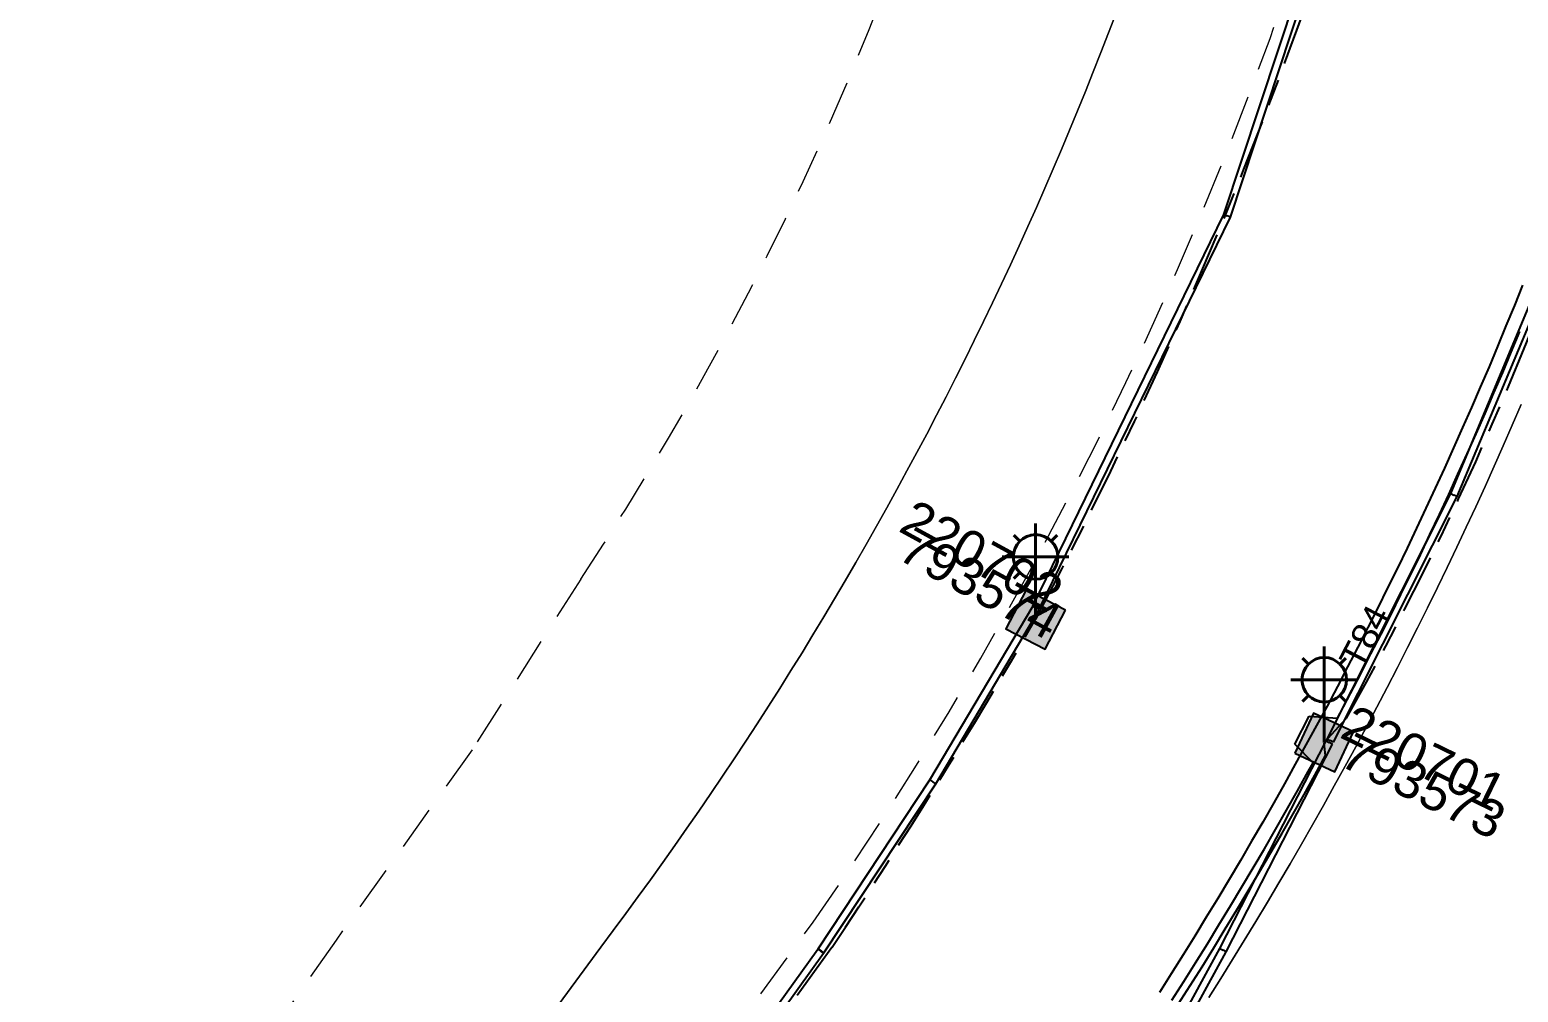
# Model space of a CAD drawing. Header units: metres. Extents: x 302931 to 308644, y 6253878 to 6257414.
# Drawn here: x 307171.6 to 307271.8, y 6254955.3 to 6255020.2 of the extents above; entities that cross this region are included whole.
import ezdxf
from ezdxf.enums import TextEntityAlignment as Align

# ---------------------------------------------------------------- set-up
doc = ezdxf.new("R2010")
doc.units = ezdxf.units.M
doc.linetypes.add('Cable Exist UG', pattern=[8.2, 4, -1.2, 1.8, -1.2])
doc.linetypes.add('Dash', pattern=[5, 3, -2])
doc.layers.get('0').update_dxf_attribs({"color": 6})
for name, color, linetype, lineweight in [('Cadastre Developer_SP_EXT', 9, 'Continuous', 5), ('Cadastre Land Parcels_SP_EXT', 9, 'Continuous', 5), ('Cadastre Roads_SP_EXT', 9, 'Continuous', 5)]:
    doc.layers.add(name, color=color, linetype=linetype, lineweight=lineweight)
for name, color, linetype in [('Duct_SP_EXT', 7, 'Continuous'), ('Equip_SP_SL_EXT', 7, 'Continuous'), ('Mains_HV_EXT', 7, 'Continuous'), ('Mains_LV_EXT', 7, 'Continuous'), ('Mains_SL_EXT', 7, 'Continuous'), ('SupportsUG_SP_LV_SL_EXT', 7, 'Continuous')]:
    doc.layers.add(name, color=color, linetype=linetype)
doc.styles.add('COLUMN_LABEL', font='arial.ttf')
doc.styles.add('iecARIAL', font='arial.ttf', dxfattribs={"height": 2})
doc.styles.add('POLE_LABEL', font='arial.ttf')
doc.styles.get("Standard").update_dxf_attribs({"font": 'arial.ttf'})

# ---------------------------------------------------------------- blocks, each defined once
blk = doc.blocks.new('COLUMN_EXT')
blk.add_hatch(color=256).paths.add_polyline_path([(-1.49, 1.48), (-1.49, -1.49), (1.48, -1.49), (1.48, 1.48)])
blk.add_lwpolyline([(-1.49, -1.49), (1.48, -1.49), (1.48, 1.48), (-1.49, 1.48)], close=True)
for tag, height, style, flags, p in [('ASSET_NUM', 2.5, 'COLUMN_LABEL', 8, (2, 2)), ('STRUCTURE_PLANT_NUMBER', 0.2, 'POLE_LABEL', 9, (1.81, 0.03)), ('STREET_CODE', 0.2, 'COLUMN_LABEL', 9, (1.81, -0.2))]:
    blk.add_attdef(tag, text='', height=height, dxfattribs=dict(style=style, flags=flags)).set_placement(p, align=Align.MIDDLE_LEFT)
at = {"flags": 9}
for tag, p in [('COLUMN_TYPE', (1.81, -0.4)), ('OWNED_BY', (1.81, -0.6)), ('STATE', (1.81, -0.8)), ('USAGE', (1.81, -1)), ('STREETNAME', (1.81, -1.6)), ('SUBURB', (1.81, -1.8)), ('LEGEND', (1.81, -1.2)), ('LOCATION', (1.81, -1.4)), ('NOTES', (1.81, -2))]:
    blk.add_attdef(tag, text='', height=0.2, dxfattribs=at).set_placement(p, align=Align.MIDDLE_LEFT)
at = {"flags": 1}
blk.add_attdef('Z', (1.81, -2.35), '', height=0.2, dxfattribs=at)
blk = doc.blocks.new('SL_LANTERN_EXT')
at = {"lineweight": 40}
for p, q in [((0, 1.97), (0, 6.47)), ((-1.46, 5.68), (-1.06, 5.28)), ((1.46, 5.68), (1.06, 5.28)), ((-2.25, 4.22), (2.25, 4.22)), ((-1.46, 2.76), (-1.06, 3.16)), ((1.46, 2.76), (1.06, 3.16)), ((0, 0), (0, 2.72))]:
    blk.add_line(p, q, dxfattribs=at)
blk.add_circle((0, 4.22), 1.5, dxfattribs=at)
at = {"style": 'iecARIAL', "flags": 8}
blk.add_attdef('ASSET_NUM', (1.5, 1.5), '', height=2.5, dxfattribs=at)
for tag, p, height, flags in [('CONSTRUCTED_VOLTAGE', (0.98, -0.65), 0.2, 9), ('CONTROL_TYPE', (0.98, -0.85), 0.2, 9), ('LANTERN_PURPOSE', (0.98, -1.05), 0.2, 9), ('LNUMBER', (2.18, -3.25), 2.5, 8), ('OPERATING_VOLTAGE', (0.98, -1.65), 0.2, 9), ('ORIENTATION', (0.98, -1.85), 0.2, 9), ('OWNED_BY', (0.98, -2.05), 0.2, 9), ('LANTERN_TYPE', (0.98, -1.25), 0.2, 9), ('NO_PHASES', (0.98, -1.45), 0.2, 9), ('STATE', (0.98, -2.25), 0.2, 9), ('USAGE', (0.98, -2.45), 0.2, 9), ('CEXIST', (0.98, -2.65), 0.2, 9), ('CNEW', (0.98, -2.85), 0.2, 9), ('CNUMBER', (0.98, -3.05), 0.2, 9), ('CREMOVE', (0.98, -3.25), 0.2, 9), ('CREPLACE', (0.98, -3.45), 0.2, 9), ('LKINGHEIGHT', (0.98, -3.65), 0.2, 9), ('LBRACKET', (0.98, -3.85), 0.2, 9), ('LBRACKETVOCAB', (0.98, -4.05), 0.2, 9), ('LCATEGORY', (0.98, -4.25), 0.2, 9), ('LCHARGE1', (0.98, -4.45), 0.2, 9), ('LCHARGE1PERCENT', (0.98, -4.65), 0.2, 9), ('LCHARGE2', (0.98, -4.85), 0.2, 9), ('LCHARGE2PERCENT', (0.98, -5.05), 0.2, 9), ('LCHARGE3', (0.98, -5.25), 0.2, 9), ('LCHARGE3PERCENT', (0.98, -5.45), 0.2, 9), ('LEXIST', (0.98, -5.65), 0.2, 9), ('LLAMP', (0.98, -5.85), 0.2, 9), ('LLAMPVOCAB', (0.98, -6.05), 0.2, 9), ('LMAST', (0.98, -6.25), 0.2, 9), ('LMASTVOCAB', (0.98, -6.45), 0.2, 9), ('LNEW', (0.98, -6.65), 0.2, 9), ('LANTNUMBER', (0.98, -6.85), 0.2, 9), ('LOUTREACH', (0.98, -7.25), 0.2, 9), ('LOUTREACHVOCAB', (0.98, -7.45), 0.2, 9), ('LRATECODE', (0.98, -7.65), 0.2, 9), ('LREMOVE', (0.98, -7.85), 0.2, 9), ('LREPLACE', (0.98, -8.05), 0.2, 9), ('LTYPE', (0.98, -8.25), 0.2, 9), ('LTYPEVOCAB', (0.98, -8.45), 0.2, 9), ('LEGEND', (0.98, -8.65), 0.2, 9), ('LOCATION', (0.98, -8.85), 0.2, 9), ('NOTES', (0.98, -9.05), 0.2, 9), ('STREETNAME', (0.98, -9.25), 0.2, 9), ('SUBURB', (0.98, -9.45), 0.2, 1)]:
    blk.add_attdef(tag, p, '', height=height, dxfattribs=dict(flags=flags))

msp = doc.modelspace()

# ---------------------------------------------------------------- linework, layer by layer
at = {"layer": 'Cadastre Developer_SP_EXT', "linetype": 'Dash'}
msp.add_lwpolyline([(307240.6, 6255065.83, -0.108223), (307208.68, 6254983.16), (307208.68, 6254983.16), (307201.36, 6254971.65), (307192.2, 6254958.83), (307171.57, 6254929.26), (307171.57, 6254929.26), (307176.14, 6254926.23), (307176.14, 6254926.23), (307180.21, 6254922.91), (307184.14, 6254921.47), (307188.58, 6254920.95), (307192.29, 6254921.55), (307196.41, 6254923.55), (307199.68, 6254926.69), (307211.94, 6254943.11), (307224.34, 6254960.04), (307224.34, 6254960.04, 0.129274), (307269.71, 6255084.98)], format="xyb", dxfattribs=at)
at = {"layer": 'Cadastre Land Parcels_SP_EXT', "linetype": 'Continuous'}
for points in [[(307183.14, 6254921.76), (307210.02, 6254958.35), (307210.87, 6254959.48), (307211.71, 6254960.62), (307212.55, 6254961.76), (307213.38, 6254962.9), (307214.2, 6254964.05), (307215.02, 6254965.21), (307215.83, 6254966.37), (307216.63, 6254967.53), (307217.43, 6254968.7), (307218.22, 6254969.87), (307219.01, 6254971.04), (307219.79, 6254972.23), (307220.56, 6254973.41), (307221.32, 6254974.6), (307222.08, 6254975.79), (307222.83, 6254976.99), (307223.58, 6254978.19), (307224.32, 6254979.4), (307225.05, 6254980.61), (307225.77, 6254981.83), (307226.49, 6254983.04), (307227.2, 6254984.27), (307227.9, 6254985.49), (307228.6, 6254986.72), (307229.29, 6254987.96), (307229.97, 6254989.2), (307230.65, 6254990.44), (307231.32, 6254991.68), (307231.98, 6254992.93), (307232.63, 6254994.19), (307233.28, 6254995.44), (307233.92, 6254996.7), (307234.56, 6254997.97), (307235.18, 6254999.23), (307235.8, 6255000.51), (307236.41, 6255001.78), (307237.02, 6255003.06), (307237.62, 6255004.34), (307238.21, 6255005.62), (307238.79, 6255006.91), (307239.37, 6255008.2), (307239.94, 6255009.5), (307240.5, 6255010.79), (307241.05, 6255012.09), (307241.6, 6255013.4), (307242.14, 6255014.7), (307242.67, 6255016.01), (307243.2, 6255017.33), (307243.71, 6255018.64), (307244.22, 6255019.96), (307244.73, 6255021.28)], [(307272.02, 6254994.91), (307271.42, 6254993.52), (307270.81, 6254992.14), (307270.2, 6254990.77), (307269.58, 6254989.4), (307268.96, 6254988.03), (307268.32, 6254986.66), (307267.68, 6254985.3), (307267.03, 6254983.94), (307266.38, 6254982.58), (307265.71, 6254981.23), (307265.04, 6254979.88), (307264.36, 6254978.54), (307263.68, 6254977.19), (307262.99, 6254975.86), (307262.29, 6254974.52), (307261.59, 6254973.19), (307260.87, 6254971.86), (307260.16, 6254970.54), (307259.43, 6254969.22), (307258.7, 6254967.91), (307257.96, 6254966.59), (307257.21, 6254965.29), (307256.45, 6254963.98), (307255.69, 6254962.68), (307254.93, 6254961.39), (307254.15, 6254960.09), (307253.37, 6254958.81), (307252.58, 6254957.52), (307251.79, 6254956.24), (307250.99, 6254954.97)]]:
    msp.add_lwpolyline(points, dxfattribs=at)
at = {"layer": 'Cadastre Roads_SP_EXT', "linetype": 'Continuous'}
for points in [[(307244.73, 6255021.28), (307244.22, 6255019.96), (307243.71, 6255018.64), (307243.2, 6255017.33), (307242.67, 6255016.01), (307242.14, 6255014.7), (307241.6, 6255013.4), (307241.05, 6255012.09), (307240.5, 6255010.79), (307239.94, 6255009.5), (307239.37, 6255008.2), (307238.79, 6255006.91), (307238.21, 6255005.62), (307237.62, 6255004.34), (307237.02, 6255003.06), (307236.41, 6255001.78), (307235.8, 6255000.51), (307235.18, 6254999.23), (307234.56, 6254997.97), (307233.92, 6254996.7), (307233.28, 6254995.44), (307232.63, 6254994.19), (307231.98, 6254992.93), (307231.32, 6254991.68), (307230.65, 6254990.44), (307229.97, 6254989.2), (307229.29, 6254987.96), (307228.6, 6254986.72), (307227.9, 6254985.49), (307227.2, 6254984.27), (307226.49, 6254983.04), (307225.77, 6254981.83), (307225.05, 6254980.61), (307224.32, 6254979.4), (307223.58, 6254978.19), (307222.83, 6254976.99), (307222.08, 6254975.79), (307221.32, 6254974.6), (307220.56, 6254973.41), (307219.79, 6254972.23), (307219.01, 6254971.04), (307218.22, 6254969.87), (307217.43, 6254968.7), (307216.63, 6254967.53), (307215.83, 6254966.37), (307215.02, 6254965.21), (307214.2, 6254964.05), (307213.38, 6254962.9), (307212.55, 6254961.76), (307211.71, 6254960.62), (307210.87, 6254959.48), (307210.02, 6254958.35), (307183.14, 6254921.76)], [(307250.99, 6254954.97), (307251.79, 6254956.24), (307252.58, 6254957.52), (307253.37, 6254958.81), (307254.15, 6254960.09), (307254.93, 6254961.39), (307255.69, 6254962.68), (307256.45, 6254963.98), (307257.21, 6254965.29), (307257.96, 6254966.59), (307258.7, 6254967.91), (307259.43, 6254969.22), (307260.16, 6254970.54), (307260.87, 6254971.86), (307261.59, 6254973.19), (307262.29, 6254974.52), (307262.99, 6254975.86), (307263.68, 6254977.19), (307264.36, 6254978.54), (307265.04, 6254979.88), (307265.71, 6254981.23), (307266.38, 6254982.58), (307267.03, 6254983.94), (307267.68, 6254985.3), (307268.32, 6254986.66), (307268.96, 6254988.03), (307269.58, 6254989.4), (307270.2, 6254990.77), (307270.81, 6254992.14), (307271.42, 6254993.52), (307272.02, 6254994.91)]]:
    msp.add_lwpolyline(points, dxfattribs=at)
at = {"layer": 'Duct_SP_EXT'}
for p, q in [((307252, 6255007.72), (307261.21, 6255035.59)), ((307252.44, 6255007.54), (307261.66, 6255035.44)), ((307239.13, 6254981.34), (307252, 6255007.72)), ((307239.56, 6254981.13), (307252.44, 6255007.54)), ((307252, 6255007.72), (307252.22, 6255007.63)), ((307252.44, 6255007.54), (307252.22, 6255007.63)), ((307267.27, 6254988.92), (307274.4, 6255006)), ((307267.7, 6254988.72), (307274.85, 6255005.81)), ((307258.95, 6254972.38), (307267.27, 6254988.92)), ((307259.37, 6254972.16), (307267.7, 6254988.72)), ((307267.27, 6254988.92), (307267.49, 6254988.82)), ((307267.7, 6254988.72), (307267.49, 6254988.82)), ((307232.19, 6254969.62), (307239.14, 6254981.35)), ((307232.6, 6254969.36), (307239.55, 6254981.11)), ((307239.13, 6254981.34), (307239.34, 6254981.23)), ((307239.14, 6254981.35), (307239.34, 6254981.23)), ((307239.56, 6254981.13), (307239.34, 6254981.23)), ((307239.55, 6254981.11), (307239.34, 6254981.23)), ((307251.73, 6254958.27), (307258.88, 6254972.25)), ((307258.88, 6254972.25), (307259.09, 6254972.14)), ((307258.95, 6254972.38), (307259.16, 6254972.27)), ((307259.3, 6254972.03), (307259.09, 6254972.14)), ((307259.37, 6254972.16), (307259.16, 6254972.27)), ((307252.15, 6254958.05), (307259.3, 6254972.03)), ((307224.66, 6254958.25), (307232.19, 6254969.62)), ((307225.05, 6254957.98), (307232.6, 6254969.36)), ((307232.19, 6254969.62), (307232.4, 6254969.49)), ((307232.6, 6254969.36), (307232.4, 6254969.49)), ((307213.57, 6254942.84), (307224.64, 6254958.23)), ((307224.64, 6254958.23), (307224.66, 6254958.25)), ((307224.64, 6254958.23), (307224.84, 6254958.09)), ((307224.66, 6254958.25), (307224.66, 6254958.25)), ((307224.66, 6254958.25), (307224.86, 6254958.11)), ((307224.66, 6254958.25), (307224.86, 6254958.11)), ((307225.03, 6254957.95), (307224.84, 6254958.09)), ((307225.05, 6254957.98), (307224.86, 6254958.11)), ((307225.05, 6254957.98), (307224.86, 6254958.11)), ((307244.19, 6254944.51), (307251.73, 6254958.27)), ((307244.61, 6254944.28), (307252.15, 6254958.05)), ((307251.73, 6254958.27), (307251.94, 6254958.16)), ((307252.15, 6254958.05), (307251.94, 6254958.16)), ((307213.95, 6254942.56), (307225.03, 6254957.95)), ((307225.03, 6254957.95), (307225.05, 6254957.98)), ((307225.05, 6254957.98), (307225.05, 6254957.98))]:
    msp.add_line(p, q, dxfattribs=at)
at = {"layer": 'Mains_HV_EXT', "linetype": 'Cable Exist UG'}
msp.add_lwpolyline([(307272.11, 6255002.97), (307271.56, 6255001.59), (307270.99, 6255000.21), (307270.42, 6254998.83), (307269.85, 6254997.46), (307269.26, 6254996.09), (307268.67, 6254994.72), (307268.07, 6254993.36), (307267.46, 6254992), (307266.85, 6254990.64), (307266.23, 6254989.28), (307265.6, 6254987.93), (307264.97, 6254986.58), (307264.33, 6254985.24), (307263.68, 6254983.89), (307263.02, 6254982.56), (307262.36, 6254981.22), (307261.69, 6254979.89), (307261.01, 6254978.56), (307260.33, 6254977.24), (307259.64, 6254975.92), (307258.94, 6254974.6), (307258.24, 6254973.29), (307257.52, 6254971.98), (307256.8, 6254970.68), (307256.08, 6254969.37), (307255.35, 6254968.08), (307254.61, 6254966.78), (307253.86, 6254965.49), (307253.11, 6254964.2), (307252.35, 6254962.92), (307251.58, 6254961.64), (307250.81, 6254960.37), (307250.03, 6254959.1), (307249.24, 6254957.83), (307248.45, 6254956.57), (307247.65, 6254955.31)], dxfattribs=at)
at = {"layer": 'Mains_LV_EXT', "linetype": 'Cable Exist UG'}
msp.add_lwpolyline([(307248.49, 6254954.78), (307249.3, 6254956.04), (307250.09, 6254957.3), (307250.88, 6254958.57), (307251.66, 6254959.85), (307252.44, 6254961.13), (307253.21, 6254962.41), (307253.97, 6254963.7), (307254.73, 6254964.99), (307255.47, 6254966.28), (307256.22, 6254967.58), (307256.95, 6254968.88), (307257.68, 6254970.19), (307258, 6254970.78), (307256.78, 6254972.04), (307257.73, 6254973.93), (307259.64, 6254973.79), (307259.64, 6254973.79), (307259.82, 6254974.13), (307260.52, 6254975.45), (307261.22, 6254976.78), (307261.9, 6254978.11), (307262.58, 6254979.44), (307263.25, 6254980.78), (307263.92, 6254982.11), (307264.58, 6254983.46), (307265.23, 6254984.8), (307265.87, 6254986.15), (307266.51, 6254987.51), (307267.14, 6254988.86), (307267.76, 6254990.22), (307268.38, 6254991.59), (307268.99, 6254992.95), (307269.59, 6254994.32), (307270.18, 6254995.7), (307270.77, 6254997.07), (307271.35, 6254998.45), (307271.92, 6254999.83)], dxfattribs=at)
at = {"layer": 'Mains_SL_EXT', "linetype": 'Cable Exist UG'}
for points in [[(307261.95, 6255035.25, -0.047509), (307239.35, 6254980.49)], [(307258.75, 6254972.15), (307260.26, 6254973.78), (307260.26, 6254973.78, 0.049062), (307277.9, 6255014.27)], [(307239.31, 6254980.46, -0.016913), (307225.61, 6254958.35), (307225.61, 6254958.35), (307225.6, 6254958.33), (307216.91, 6254946.4), (307209.26, 6254936.19), (307203.94, 6254928.96), (307202.7, 6254927.59)]]:
    msp.add_lwpolyline(points, format="xyb", dxfattribs=at)
msp.add_lwpolyline([(307248.91, 6254954.51), (307249.72, 6254955.77), (307250.52, 6254957.04), (307251.31, 6254958.31), (307252.09, 6254959.59), (307252.87, 6254960.87), (307253.64, 6254962.15), (307254.4, 6254963.44), (307255.16, 6254964.74), (307255.91, 6254966.03), (307256.65, 6254967.33), (307257.39, 6254968.64), (307258.12, 6254969.95), (307258.84, 6254971.26), (307258.74, 6254972.11)], dxfattribs=at)

# ---------------------------------------------------------------- block references
at = {"layer": 'Equip_SP_SL_EXT'}
ref = msp.add_blockref('SL_LANTERN_EXT', (307239.31, 6254980.43), dxfattribs=at)
ref.add_attrib('ASSET_NUM', '220702', dxfattribs={"layer": '0', "height": 2.5, "rotation": 331.3139, "style": 'iecARIAL'}).set_placement((307240.81, 6254981.93), align=Align.MIDDLE_RIGHT)
ref = msp.add_blockref('SL_LANTERN_EXT', (307258.75, 6254972.15), dxfattribs=at)
ref.add_attrib('ASSET_NUM', '220701', dxfattribs={"layer": '0', "height": 2.5, "rotation": 334.0412, "style": 'iecARIAL'}).set_placement((307260.25, 6254973.65), align=Align.MIDDLE_LEFT)
at = {"layer": 'SupportsUG_SP_LV_SL_EXT'}
ref = msp.add_blockref('COLUMN_EXT', (307239.31, 6254980.43), dxfattribs=dict(at, rotation=152.5255683192787))
ref.add_attrib('ASSET_NUM', '793574', dxfattribs={"layer": '0', "height": 2.5, "rotation": 331.3139, "style": 'COLUMN_LABEL'}).set_placement((307241.31, 6254981.18), align=Align.TOP_RIGHT)
ref = msp.add_blockref('COLUMN_EXT', (307258.75, 6254972.15), dxfattribs=dict(at, rotation=334.8406980954027))
ref.add_attrib('ASSET_NUM', '793573', dxfattribs={"layer": '0', "height": 2.5, "rotation": 334.0412, "style": 'COLUMN_LABEL'}).set_placement((307260.75, 6254972.9), align=Align.TOP_LEFT)

# ---------------------------------------------------------------- texts
at = {"layer": 'Mains_LV_EXT'}
msp.add_text('T84', height=1.8, rotation=62.6425, dxfattribs=at).set_placement((307261.29, 6254976.92))

doc.saveas('drawing.dxf')
